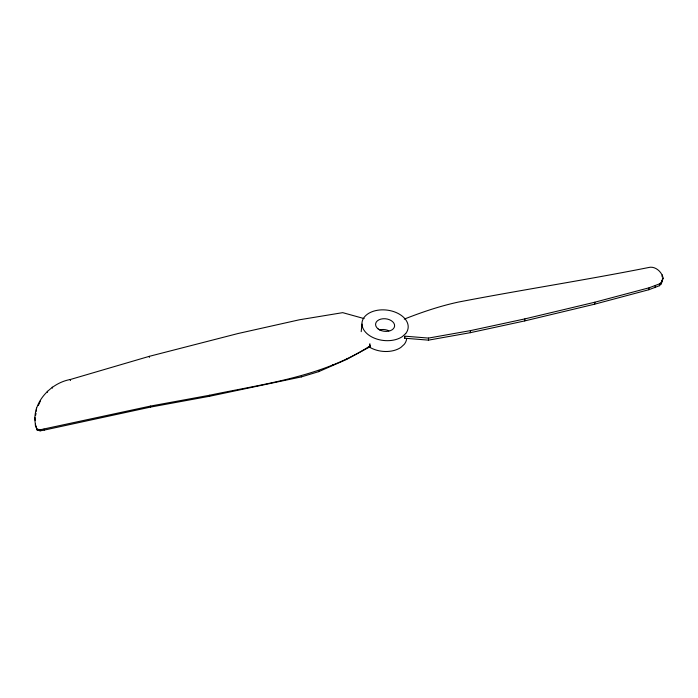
<?xml version="1.0" encoding="UTF-8"?>
<svg xmlns="http://www.w3.org/2000/svg" width="698" height="698" viewBox="0 0 698 698"><rect width="100%" height="100%" fill="white"/><g stroke="black" fill="none" stroke-linecap="round" stroke-linejoin="round"><path stroke-width="1.05" d="M663.1 278.118L661.294 283.824L659.401 285.726L648.861 289.722L594.644 304.18L524.721 320.914L470.347 332.676L428.467 340.144L404.683 338.216L404.7 336.157L428.511 338.085L470.435 330.634L524.861 318.899L594.844 302.217L649.114 287.794L659.662 283.816L661.556 281.913L663.1 278.118C661.966 271.775 654.933 265.554 648.233 267.596C585.133 280.134 521.546 289.888 458.377 302.077C439.871 306.073 421.871 312.181 404.273 319.108M428.467 340.144L428.511 338.085M470.347 332.676L470.435 330.634M364.129 318.593L342.701 312.652L299.25 319.815L237.966 333.539L149.328 356.329L70.28 379.511C48.188 383.464 27.955 407.501 37.16 430.047L40.152 430.841L44.253 430.09L150.524 407.091L209.583 396.255L209.636 395.243C264.455 383.664 322.092 377.086 370.176 345.815L369.853 343.686M524.721 320.914L524.861 318.899M361.215 331.663L361.957 324.09M594.644 304.18L594.844 302.217M404.692 336.558L404.683 338.216M648.861 289.722L649.114 287.794M655.029 287.646L655.282 285.726M659.401 285.726L659.662 283.816M662.062 276.801L662.315 274.916M661.294 283.824L661.556 281.913M662.009 281.748L662.262 279.846M35.65 415.319L36.008 413.26M36.357 411.201L36.479 408.112M209.583 396.255L301.327 376.911L301.519 375.899M301.327 376.911L318.681 371.65L318.89 370.638M332.728 365.499L332.963 364.487M318.681 371.65L346.592 359.435L346.845 358.423M346.592 359.435L369.888 346.836L370.176 345.815M38.303 405.599L40.292 401.158M35.275 424.908L36.933 429.034L39.934 429.837L150.489 406.079L209.636 395.243M36.933 429.034L37.16 430.047M34.9 417.378L35.232 420.554M39.934 429.837L40.152 430.841M44.044 429.078L44.253 430.09M47.316 391.246L47.525 392.285M52.228 387.076L52.429 388.132M70.28 379.511L70.446 380.567M369.574 344.707L369.888 346.836M35.397 423.773L35.511 425.92M150.489 406.079L150.524 407.091M149.328 356.329L149.372 357.385M406.655 338.696A22.999 15.321 6.7 0 1 404.238 344.341L400.827 347.456A22.999 15.321 6.7 0 1 368.814 346.714M379.503 329.936A9.467 6.308 6.7 0 1 388.865 330.808M405.704 333.565L402.266 336.663A23.217 15.286 6.7 0 1 363.798 329.875A23.217 15.286 6.7 0 1 385.837 309.982A23.217 15.286 6.7 0 1 405.704 333.565M378.133 328.906A9.554 6.291 6.7 0 0 394.204 327.502A9.554 6.291 6.7 0 0 382.958 318.759A9.554 6.291 6.7 0 0 378.133 328.906"/></g></svg>
